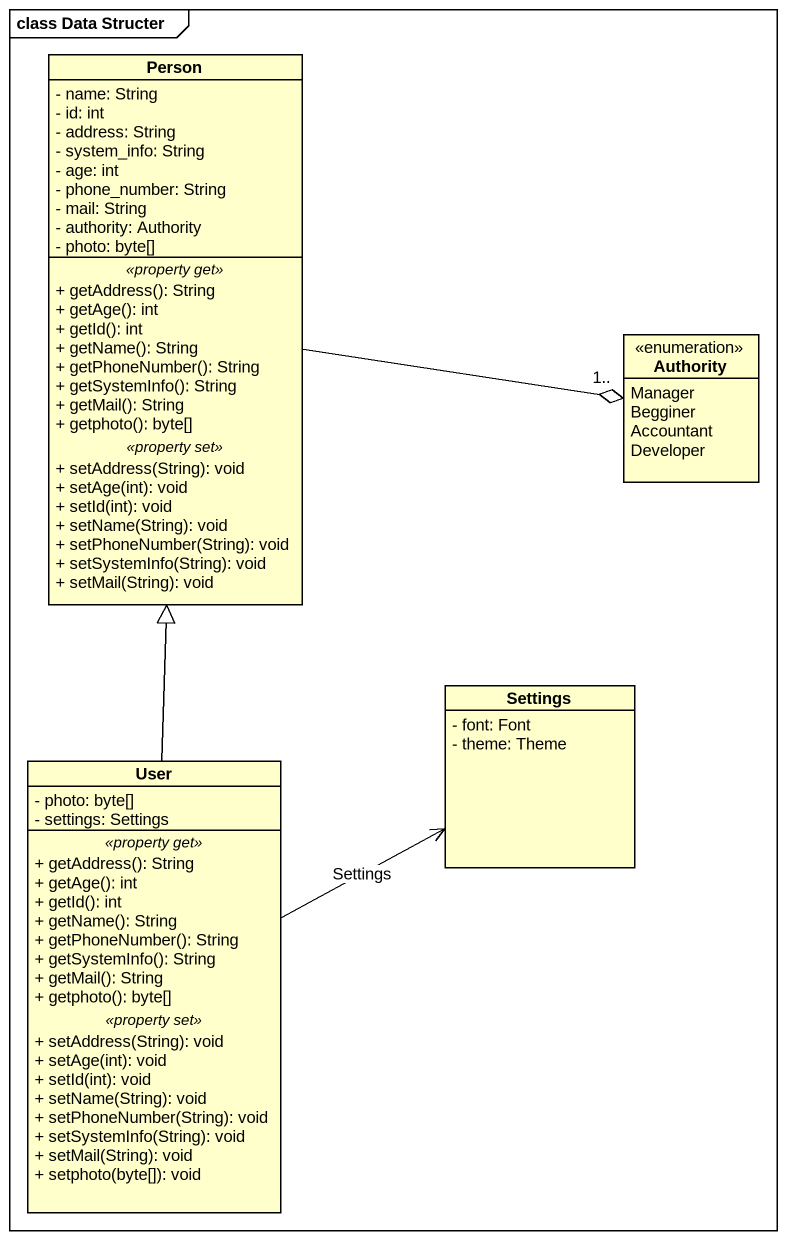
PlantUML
@startuml
mainframe class Data Structer
hide circle
hide empty members
skinparam classAttributeIconSize 0
class "Person" as Person_ {
  - name: String
  - id: int
  - address: String
  - system_info: String
  - age: int
  - phone_number: String
  - mail: String
  - authority: Authority
  - photo: byte[]
  .. <<property get>> ..
  + getAddress(): String
  + getAge(): int
  + getId(): int
  + getName(): String
  + getPhoneNumber(): String
  + getSystemInfo(): String
  + getMail(): String
  + getphoto(): byte[]
  .. <<property set>> ..
  + setAddress(String): void
  + setAge(int): void
  + setId(int): void
  + setName(String): void
  + setPhoneNumber(String): void
  + setSystemInfo(String): void
  + setMail(String): void
}
enum Authority {
  Manager
  Begginer
  Accountant
  Developer
}
class Settings {
  - font: Font
  - theme: Theme
}
class User {
  - photo: byte[]
  - settings: Settings
  .. <<property get>> ..
  + getAddress(): String
  + getAge(): int
  + getId(): int
  + getName(): String
  + getPhoneNumber(): String
  + getSystemInfo(): String
  + getMail(): String
  + getphoto(): byte[]
  .. <<property set>> ..
  + setAddress(String): void
  + setAge(int): void
  + setId(int): void
  + setName(String): void
  + setPhoneNumber(String): void
  + setSystemInfo(String): void
  + setMail(String): void
  + setphoto(byte[]): void
}
Person_ -right-o "1.." Authority
Settings <-left- User : Settings
User -up-|> Person_
@enduml
